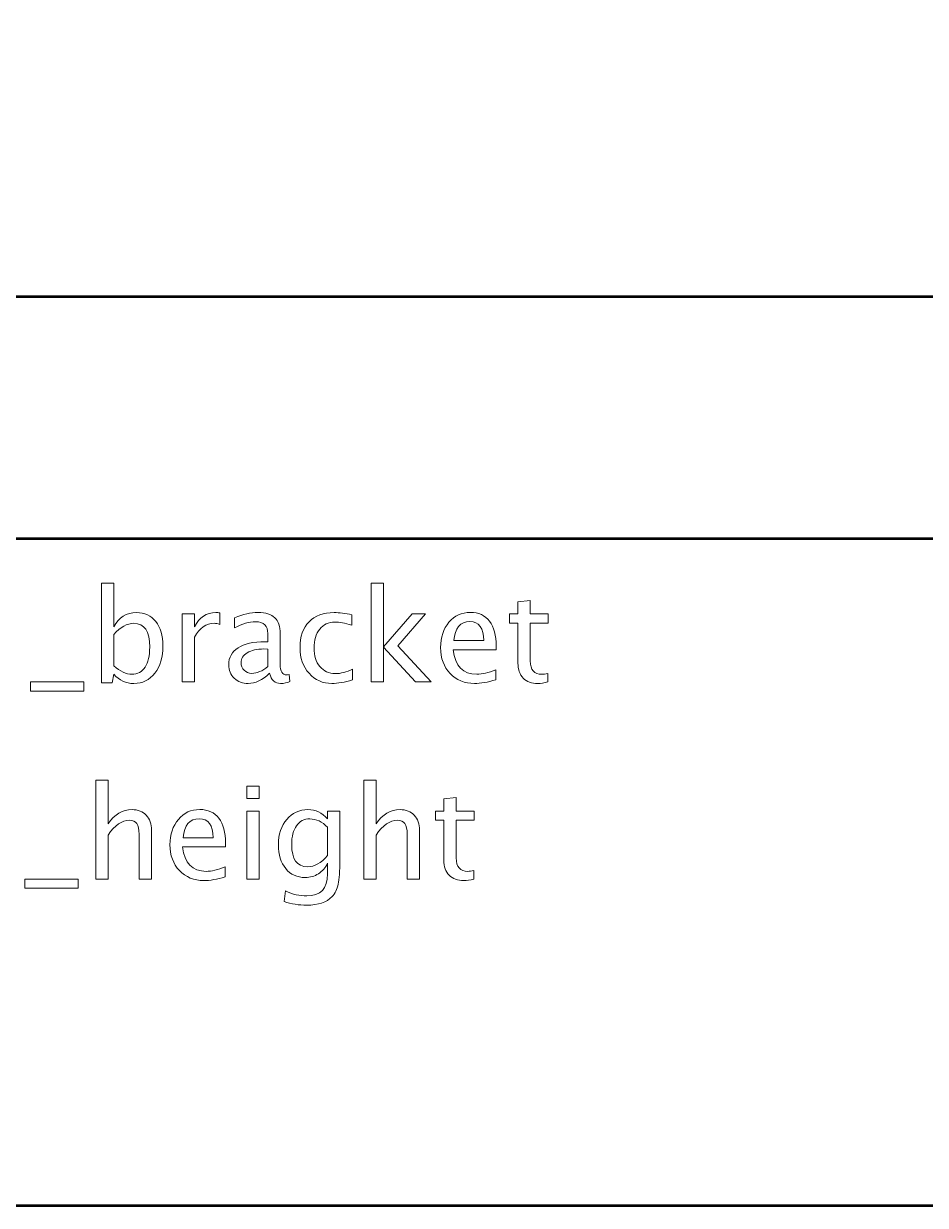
# Model space of a CAD drawing. Header units: centimetres. Extents: x -144 to 123, y -121 to 149.
# Drawn here: x -8.62 to -2.66, y -53.2 to -45.4 of the extents above; entities that cross this region are included whole.
import ezdxf

# ---------------------------------------------------------------- set-up
doc = ezdxf.new("R2010")
doc.units = ezdxf.units.CM
doc.header["$MEASUREMENT"] = 0
doc.layers.add('Layer 1', color=7, linetype='Continuous')

msp = doc.modelspace()

# ---------------------------------------------------------------- linework, layer by layer
at = {"layer": 'Layer 1', "lineweight": 53}
for points in [[(-38.95, -46.7), (-38.95, -46.7), (-38.95, -43.3), (-38.95, -43.3), (-38.95, -43.3), (-38.95, -43.02386), (-38.72614, -42.8), (-38.45, -42.8), (-38.45, -42.8), (-38.45, -42.8), (8.45, -42.8), (8.45, -42.8), (8.45, -42.8), (8.72614, -42.8), (8.95, -43.02386), (8.95, -43.3), (8.95, -43.3), (8.95, -43.3), (8.95, -46.7), (8.95, -46.7), (8.95, -46.7), (8.95, -46.97614), (8.72614, -47.2), (8.45, -47.2), (8.45, -47.2), (8.45, -47.2), (-38.45, -47.2), (-38.45, -47.2), (-38.45, -47.2), (-38.72614, -47.2), (-38.95, -46.97614), (-38.95, -46.7)], [(-38.95, -52.7), (-38.95, -52.7), (-38.95, -49.3), (-38.95, -49.3), (-38.95, -49.3), (-38.95, -49.02386), (-38.72614, -48.8), (-38.45, -48.8), (-38.45, -48.8), (-38.45, -48.8), (8.45, -48.8), (8.45, -48.8), (8.45, -48.8), (8.72614, -48.8), (8.95, -49.02386), (8.95, -49.3), (8.95, -49.3), (8.95, -49.3), (8.95, -52.7), (8.95, -52.7), (8.95, -52.7), (8.95, -52.97614), (8.72614, -53.2), (8.45, -53.2), (8.45, -53.2), (8.45, -53.2), (-38.45, -53.2), (-38.45, -53.2), (-38.45, -53.2), (-38.72614, -53.2), (-38.95, -52.97614), (-38.95, -52.7)]]:
    msp.add_open_spline(points, degree=3, knots=[0, 0, 0, 0, 0.1111111, 0.1111111, 0.1111111, 0.1111111, 0.2222222, 0.2222222, 0.2222222, 0.2222222, 0.3333333, 0.3333333, 0.3333333, 0.3333333, 0.4444444, 0.4444444, 0.4444444, 0.4444444, 0.5555556, 0.5555556, 0.5555556, 0.5555556, 0.6666667, 0.6666667, 0.6666667, 0.6666667, 0.7777778, 0.7777778, 0.7777778, 0.7777778, 1, 1, 1, 1], dxfattribs=at)
at = {"layer": 'Layer 1', "color": 5, "lineweight": 9}
for points, knots in [([(-8.10442, -49.74977), (-8.10442, -49.74977), (-8.10442, -49.09191), (-8.10442, -49.09191), (-8.10442, -49.09191), (-8.10442, -49.09191), (-8.02314, -49.09191), (-8.02314, -49.09191), (-8.02314, -49.09191), (-8.02314, -49.09191), (-8.02314, -49.38076), (-8.02314, -49.38076), (-8.02314, -49.38076), (-7.98984, -49.31797), (-7.93974, -49.28664), (-7.873, -49.28664), (-7.873, -49.28664), (-7.81895, -49.28664), (-7.77648, -49.30626), (-7.74543, -49.34563), (-7.74543, -49.34563), (-7.71439, -49.385), (-7.69886, -49.43876), (-7.69886, -49.50692), (-7.69886, -49.50692), (-7.69886, -49.58114), (-7.7165, -49.64111), (-7.75164, -49.68655), (-7.75164, -49.68655), (-7.78678, -49.73213), (-7.83306, -49.75485), (-7.89035, -49.75485), (-7.89035, -49.75485), (-7.94355, -49.75485), (-7.98786, -49.73453), (-8.02314, -49.69375), (-8.02314, -49.69375), (-8.02314, -49.69375), (-8.03302, -49.74977), (-8.03302, -49.74977), (-8.03302, -49.74977), (-8.03302, -49.74977), (-8.10442, -49.74977), (-8.10442, -49.74977)], [0, 0, 0, 0, 0.0833333, 0.0833333, 0.0833333, 0.0833333, 0.1666667, 0.1666667, 0.1666667, 0.1666667, 0.25, 0.25, 0.25, 0.25, 0.3333333, 0.3333333, 0.3333333, 0.3333333, 0.4166667, 0.4166667, 0.4166667, 0.4166667, 0.5, 0.5, 0.5, 0.5, 0.5833333, 0.5833333, 0.5833333, 0.5833333, 0.6666667, 0.6666667, 0.6666667, 0.6666667, 0.75, 0.75, 0.75, 0.75, 0.8333333, 0.8333333, 0.8333333, 0.8333333, 1, 1, 1, 1]), ([(-6.32401, -49.74469), (-6.32401, -49.74469), (-6.32401, -49.09191), (-6.32401, -49.09191), (-6.32401, -49.09191), (-6.32401, -49.09191), (-6.24273, -49.09191), (-6.24273, -49.09191), (-6.24273, -49.09191), (-6.24273, -49.09191), (-6.24273, -49.51369), (-6.24273, -49.51369), (-6.24273, -49.51369), (-6.24273, -49.51369), (-6.05223, -49.29595), (-6.05223, -49.29595), (-6.05223, -49.29595), (-6.05223, -49.29595), (-5.96446, -49.29595), (-5.96446, -49.29595), (-5.96446, -49.29595), (-5.96446, -49.29595), (-6.14649, -49.50536), (-6.14649, -49.50536), (-6.14649, -49.50536), (-6.14649, -49.50536), (-5.92636, -49.74469), (-5.92636, -49.74469), (-5.92636, -49.74469), (-5.92636, -49.74469), (-6.03106, -49.74469), (-6.03106, -49.74469), (-6.03106, -49.74469), (-6.03106, -49.74469), (-6.24273, -49.51454), (-6.24273, -49.51454), (-6.24273, -49.51454), (-6.24273, -49.51454), (-6.24273, -49.74469), (-6.24273, -49.74469), (-6.24273, -49.74469), (-6.24273, -49.74469), (-6.32401, -49.74469), (-6.32401, -49.74469)], [0, 0, 0, 0, 0.0833333, 0.0833333, 0.0833333, 0.0833333, 0.1666667, 0.1666667, 0.1666667, 0.1666667, 0.25, 0.25, 0.25, 0.25, 0.3333333, 0.3333333, 0.3333333, 0.3333333, 0.4166667, 0.4166667, 0.4166667, 0.4166667, 0.5, 0.5, 0.5, 0.5, 0.5833333, 0.5833333, 0.5833333, 0.5833333, 0.6666667, 0.6666667, 0.6666667, 0.6666667, 0.75, 0.75, 0.75, 0.75, 0.8333333, 0.8333333, 0.8333333, 0.8333333, 1, 1, 1, 1]), ([(-5.15673, -49.74455), (-5.18185, -49.75146), (-5.20372, -49.75485), (-5.2222, -49.75485), (-5.2222, -49.75485), (-5.26369, -49.75485), (-5.29601, -49.743), (-5.31915, -49.71929), (-5.31915, -49.71929), (-5.34243, -49.69558), (-5.354, -49.6627), (-5.354, -49.62051), (-5.354, -49.62051), (-5.354, -49.62051), (-5.354, -49.35692), (-5.354, -49.35692), (-5.354, -49.35692), (-5.354, -49.35692), (-5.41017, -49.35692), (-5.41017, -49.35692), (-5.41017, -49.35692), (-5.41017, -49.35692), (-5.41017, -49.29595), (-5.41017, -49.29595), (-5.41017, -49.29595), (-5.41017, -49.29595), (-5.354, -49.29595), (-5.354, -49.29595), (-5.354, -49.29595), (-5.354, -49.29595), (-5.354, -49.21482), (-5.354, -49.21482), (-5.354, -49.21482), (-5.354, -49.21482), (-5.27272, -49.20705), (-5.27272, -49.20705), (-5.27272, -49.20705), (-5.27272, -49.20705), (-5.27272, -49.29595), (-5.27272, -49.29595), (-5.27272, -49.29595), (-5.27272, -49.29595), (-5.15504, -49.29595), (-5.15504, -49.29595), (-5.15504, -49.29595), (-5.15504, -49.29595), (-5.15504, -49.35692), (-5.15504, -49.35692), (-5.15504, -49.35692), (-5.15504, -49.35692), (-5.27272, -49.35692), (-5.27272, -49.35692), (-5.27272, -49.35692), (-5.27272, -49.35692), (-5.27272, -49.60584), (-5.27272, -49.60584), (-5.27272, -49.60584), (-5.27272, -49.66454), (-5.24718, -49.69389), (-5.19624, -49.69389), (-5.19624, -49.69389), (-5.18537, -49.69389), (-5.17225, -49.69206), (-5.15673, -49.68853), (-5.15673, -49.68853), (-5.15673, -49.68853), (-5.15673, -49.74455), (-5.15673, -49.74455)], [0, 0, 0, 0, 0.0555556, 0.0555556, 0.0555556, 0.0555556, 0.1111111, 0.1111111, 0.1111111, 0.1111111, 0.1666667, 0.1666667, 0.1666667, 0.1666667, 0.2222222, 0.2222222, 0.2222222, 0.2222222, 0.2777778, 0.2777778, 0.2777778, 0.2777778, 0.3333333, 0.3333333, 0.3333333, 0.3333333, 0.3888889, 0.3888889, 0.3888889, 0.3888889, 0.4444444, 0.4444444, 0.4444444, 0.4444444, 0.5, 0.5, 0.5, 0.5, 0.5555556, 0.5555556, 0.5555556, 0.5555556, 0.6111111, 0.6111111, 0.6111111, 0.6111111, 0.6666667, 0.6666667, 0.6666667, 0.6666667, 0.7222222, 0.7222222, 0.7222222, 0.7222222, 0.7777778, 0.7777778, 0.7777778, 0.7777778, 0.8333333, 0.8333333, 0.8333333, 0.8333333, 0.8888889, 0.8888889, 0.8888889, 0.8888889, 1, 1, 1, 1]), ([(-7.57158, -49.74469), (-7.57158, -49.74469), (-7.57158, -49.29595), (-7.57158, -49.29595), (-7.57158, -49.29595), (-7.57158, -49.29595), (-7.4903, -49.29595), (-7.4903, -49.29595), (-7.4903, -49.29595), (-7.4903, -49.29595), (-7.4903, -49.38076), (-7.4903, -49.38076), (-7.4903, -49.38076), (-7.45798, -49.31797), (-7.41114, -49.28664), (-7.34961, -49.28664), (-7.34961, -49.28664), (-7.34129, -49.28664), (-7.33254, -49.28735), (-7.32351, -49.28876), (-7.32351, -49.28876), (-7.32351, -49.28876), (-7.32351, -49.36482), (-7.32351, -49.36482), (-7.32351, -49.36482), (-7.33762, -49.36016), (-7.35003, -49.35776), (-7.36076, -49.35776), (-7.36076, -49.35776), (-7.41241, -49.35776), (-7.45559, -49.38824), (-7.4903, -49.44934), (-7.4903, -49.44934), (-7.4903, -49.44934), (-7.4903, -49.74469), (-7.4903, -49.74469), (-7.4903, -49.74469), (-7.4903, -49.74469), (-7.57158, -49.74469), (-7.57158, -49.74469)], [0, 0, 0, 0, 0.0909091, 0.0909091, 0.0909091, 0.0909091, 0.1818182, 0.1818182, 0.1818182, 0.1818182, 0.2727273, 0.2727273, 0.2727273, 0.2727273, 0.3636364, 0.3636364, 0.3636364, 0.3636364, 0.4545455, 0.4545455, 0.4545455, 0.4545455, 0.5454545, 0.5454545, 0.5454545, 0.5454545, 0.6363636, 0.6363636, 0.6363636, 0.6363636, 0.7272727, 0.7272727, 0.7272727, 0.7272727, 0.8181818, 0.8181818, 0.8181818, 0.8181818, 1, 1, 1, 1]), ([(-6.99387, -49.68754), (-7.04269, -49.73241), (-7.08968, -49.75485), (-7.13484, -49.75485), (-7.13484, -49.75485), (-7.17195, -49.75485), (-7.20285, -49.74328), (-7.22727, -49.72), (-7.22727, -49.72), (-7.25182, -49.69671), (-7.2641, -49.66736), (-7.2641, -49.63194), (-7.2641, -49.63194), (-7.2641, -49.58298), (-7.24349, -49.5453), (-7.20229, -49.51905), (-7.20229, -49.51905), (-7.16108, -49.49281), (-7.10196, -49.47968), (-7.02491, -49.47968), (-7.02491, -49.47968), (-7.02491, -49.47968), (-7.00586, -49.47968), (-7.00586, -49.47968), (-7.00586, -49.47968), (-7.00586, -49.47968), (-7.00586, -49.42564), (-7.00586, -49.42564), (-7.00586, -49.42564), (-7.00586, -49.37357), (-7.03296, -49.3476), (-7.08728, -49.3476), (-7.08728, -49.3476), (-7.12933, -49.3476), (-7.17534, -49.36087), (-7.22515, -49.3874), (-7.22515, -49.3874), (-7.22515, -49.3874), (-7.22515, -49.32051), (-7.22515, -49.32051), (-7.22515, -49.32051), (-7.1704, -49.29793), (-7.11875, -49.28664), (-7.07035, -49.28664), (-7.07035, -49.28664), (-7.02054, -49.28664), (-6.98371, -49.29793), (-6.96014, -49.32065), (-6.96014, -49.32065), (-6.93644, -49.34337), (-6.92458, -49.37836), (-6.92458, -49.42564), (-6.92458, -49.42564), (-6.92458, -49.42564), (-6.92458, -49.62841), (-6.92458, -49.62841), (-6.92458, -49.62841), (-6.92458, -49.67484), (-6.91033, -49.69812), (-6.88168, -49.69812), (-6.88168, -49.69812), (-6.87816, -49.69812), (-6.87293, -49.69756), (-6.86602, -49.69643), (-6.86602, -49.69643), (-6.86602, -49.69643), (-6.86023, -49.74159), (-6.86023, -49.74159), (-6.86023, -49.74159), (-6.87872, -49.75048), (-6.89904, -49.75485), (-6.92134, -49.75485), (-6.92134, -49.75485), (-6.9593, -49.75485), (-6.98343, -49.73241), (-6.99387, -49.68754)], [0, 0, 0, 0, 0.05, 0.05, 0.05, 0.05, 0.1, 0.1, 0.1, 0.1, 0.15, 0.15, 0.15, 0.15, 0.2, 0.2, 0.2, 0.2, 0.25, 0.25, 0.25, 0.25, 0.3, 0.3, 0.3, 0.3, 0.35, 0.35, 0.35, 0.35, 0.4, 0.4, 0.4, 0.4, 0.45, 0.45, 0.45, 0.45, 0.5, 0.5, 0.5, 0.5, 0.55, 0.55, 0.55, 0.55, 0.6, 0.6, 0.6, 0.6, 0.65, 0.65, 0.65, 0.65, 0.7, 0.7, 0.7, 0.7, 0.75, 0.75, 0.75, 0.75, 0.8, 0.8, 0.8, 0.8, 0.85, 0.85, 0.85, 0.85, 0.9, 0.9, 0.9, 0.9, 1, 1, 1, 1]), ([(-6.44608, -49.73114), (-6.49871, -49.74695), (-6.54415, -49.75485), (-6.58239, -49.75485), (-6.58239, -49.75485), (-6.64307, -49.75485), (-6.6933, -49.73241), (-6.73324, -49.68768), (-6.73324, -49.68768), (-6.77317, -49.64281), (-6.79321, -49.58622), (-6.79321, -49.51806), (-6.79321, -49.51806), (-6.79321, -49.44525), (-6.77345, -49.38838), (-6.73394, -49.34774), (-6.73394, -49.34774), (-6.69443, -49.30696), (-6.63926, -49.28664), (-6.56842, -49.28664), (-6.56842, -49.28664), (-6.53356, -49.28664), (-6.49434, -49.29144), (-6.45116, -49.30103), (-6.45116, -49.30103), (-6.45116, -49.30103), (-6.45116, -49.36962), (-6.45116, -49.36962), (-6.45116, -49.36962), (-6.49702, -49.35607), (-6.53441, -49.3493), (-6.5632, -49.3493), (-6.5632, -49.3493), (-6.60497, -49.3493), (-6.63841, -49.36496), (-6.66339, -49.39614), (-6.66339, -49.39614), (-6.68836, -49.42733), (-6.70092, -49.46896), (-6.70092, -49.52089), (-6.70092, -49.52089), (-6.70092, -49.57126), (-6.68794, -49.6119), (-6.66212, -49.64309), (-6.66212, -49.64309), (-6.63629, -49.67413), (-6.60257, -49.68966), (-6.56066, -49.68966), (-6.56066, -49.68966), (-6.52355, -49.68966), (-6.48545, -49.68006), (-6.44608, -49.66087), (-6.44608, -49.66087), (-6.44608, -49.66087), (-6.44608, -49.73114), (-6.44608, -49.73114)], [0, 0, 0, 0, 0.0666667, 0.0666667, 0.0666667, 0.0666667, 0.1333333, 0.1333333, 0.1333333, 0.1333333, 0.2, 0.2, 0.2, 0.2, 0.2666667, 0.2666667, 0.2666667, 0.2666667, 0.3333333, 0.3333333, 0.3333333, 0.3333333, 0.4, 0.4, 0.4, 0.4, 0.4666667, 0.4666667, 0.4666667, 0.4666667, 0.5333333, 0.5333333, 0.5333333, 0.5333333, 0.6, 0.6, 0.6, 0.6, 0.6666667, 0.6666667, 0.6666667, 0.6666667, 0.7333333, 0.7333333, 0.7333333, 0.7333333, 0.8, 0.8, 0.8, 0.8, 0.8666667, 0.8666667, 0.8666667, 0.8666667, 1, 1, 1, 1]), ([(-5.49978, -49.7303), (-5.55439, -49.74667), (-5.60109, -49.75485), (-5.64004, -49.75485), (-5.64004, -49.75485), (-5.7065, -49.75485), (-5.76055, -49.73284), (-5.80218, -49.68895), (-5.80218, -49.68895), (-5.84381, -49.64507), (-5.86469, -49.5882), (-5.86469, -49.51821), (-5.86469, -49.51821), (-5.86469, -49.45033), (-5.84635, -49.39459), (-5.80952, -49.35099), (-5.80952, -49.35099), (-5.77269, -49.30753), (-5.72555, -49.28579), (-5.66812, -49.28579), (-5.66812, -49.28579), (-5.61379, -49.28579), (-5.57174, -49.30513), (-5.54211, -49.34379), (-5.54211, -49.34379), (-5.51248, -49.38246), (-5.49766, -49.43721), (-5.49766, -49.50819), (-5.49766, -49.50819), (-5.49766, -49.50819), (-5.49808, -49.53302), (-5.49808, -49.53302), (-5.49808, -49.53302), (-5.49808, -49.53302), (-5.78172, -49.53302), (-5.78172, -49.53302), (-5.78172, -49.53302), (-5.76986, -49.64027), (-5.71751, -49.69389), (-5.6248, -49.69389), (-5.6248, -49.69389), (-5.59079, -49.69389), (-5.54916, -49.68429), (-5.49978, -49.6651), (-5.49978, -49.6651), (-5.49978, -49.6651), (-5.49978, -49.7303), (-5.49978, -49.7303)], [0, 0, 0, 0, 0.0769231, 0.0769231, 0.0769231, 0.0769231, 0.1538462, 0.1538462, 0.1538462, 0.1538462, 0.2307692, 0.2307692, 0.2307692, 0.2307692, 0.3076923, 0.3076923, 0.3076923, 0.3076923, 0.3846154, 0.3846154, 0.3846154, 0.3846154, 0.4615385, 0.4615385, 0.4615385, 0.4615385, 0.5384615, 0.5384615, 0.5384615, 0.5384615, 0.6153846, 0.6153846, 0.6153846, 0.6153846, 0.6923077, 0.6923077, 0.6923077, 0.6923077, 0.7692308, 0.7692308, 0.7692308, 0.7692308, 0.8461538, 0.8461538, 0.8461538, 0.8461538, 1, 1, 1, 1]), ([(-8.02314, -49.63773), (-7.98123, -49.67512), (-7.94129, -49.69389), (-7.90334, -49.69389), (-7.90334, -49.69389), (-7.86594, -49.69389), (-7.83701, -49.67823), (-7.81669, -49.64704), (-7.81669, -49.64704), (-7.79623, -49.61586), (-7.78607, -49.57197), (-7.78607, -49.51524), (-7.78607, -49.51524), (-7.78607, -49.41026), (-7.82079, -49.35776), (-7.89021, -49.35776), (-7.89021, -49.35776), (-7.93565, -49.35776), (-7.97996, -49.38232), (-8.02314, -49.43156), (-8.02314, -49.43156), (-8.02314, -49.43156), (-8.02314, -49.63773), (-8.02314, -49.63773)], [0, 0, 0, 0, 0.1428571, 0.1428571, 0.1428571, 0.1428571, 0.2857143, 0.2857143, 0.2857143, 0.2857143, 0.4285714, 0.4285714, 0.4285714, 0.4285714, 0.5714286, 0.5714286, 0.5714286, 0.5714286, 0.7142857, 0.7142857, 0.7142857, 0.7142857, 1, 1, 1, 1]), ([(-5.77748, -49.47206), (-5.77748, -49.47206), (-5.57936, -49.47206), (-5.57936, -49.47206), (-5.57936, -49.47206), (-5.57936, -49.38852), (-5.61055, -49.34676), (-5.67278, -49.34676), (-5.67278, -49.34676), (-5.73543, -49.34676), (-5.77029, -49.38852), (-5.77748, -49.47206)], [0, 0, 0, 0, 0.25, 0.25, 0.25, 0.25, 0.5, 0.5, 0.5, 0.5, 1, 1, 1, 1]), ([(-7.00586, -49.64323), (-7.00586, -49.64323), (-7.00586, -49.52794), (-7.00586, -49.52794), (-7.00586, -49.52794), (-7.00586, -49.52794), (-7.03197, -49.5271), (-7.03197, -49.5271), (-7.03197, -49.5271), (-7.07712, -49.5271), (-7.11353, -49.53542), (-7.14133, -49.55207), (-7.14133, -49.55207), (-7.16899, -49.56886), (-7.18282, -49.59102), (-7.18282, -49.61868), (-7.18282, -49.61868), (-7.18282, -49.63801), (-7.1759, -49.65438), (-7.16221, -49.66778), (-7.16221, -49.66778), (-7.14838, -49.68119), (-7.13159, -49.68796), (-7.1117, -49.68796), (-7.1117, -49.68796), (-7.07783, -49.68796), (-7.04255, -49.67301), (-7.00586, -49.64323)], [0, 0, 0, 0, 0.125, 0.125, 0.125, 0.125, 0.25, 0.25, 0.25, 0.25, 0.375, 0.375, 0.375, 0.375, 0.5, 0.5, 0.5, 0.5, 0.625, 0.625, 0.625, 0.625, 0.75, 0.75, 0.75, 0.75, 1, 1, 1, 1]), ([(-8.57348, -49.80565), (-8.57348, -49.80565), (-8.57348, -49.74469), (-8.57348, -49.74469), (-8.57348, -49.74469), (-8.57348, -49.74469), (-8.22127, -49.74469), (-8.22127, -49.74469), (-8.22127, -49.74469), (-8.22127, -49.74469), (-8.22127, -49.80565), (-8.22127, -49.80565), (-8.22127, -49.80565), (-8.22127, -49.80565), (-8.57348, -49.80565), (-8.57348, -49.80565)], [0, 0, 0, 0, 0.2, 0.2, 0.2, 0.2, 0.4, 0.4, 0.4, 0.4, 0.6, 0.6, 0.6, 0.6, 1, 1, 1, 1]), ([(-8.14187, -51.04573), (-8.14187, -51.04573), (-8.14187, -50.39295), (-8.14187, -50.39295), (-8.14187, -50.39295), (-8.14187, -50.39295), (-8.06059, -50.39295), (-8.06059, -50.39295), (-8.06059, -50.39295), (-8.06059, -50.39295), (-8.06059, -50.6818), (-8.06059, -50.6818), (-8.06059, -50.6818), (-8.01755, -50.61901), (-7.96477, -50.58768), (-7.9024, -50.58768), (-7.9024, -50.58768), (-7.86317, -50.58768), (-7.83199, -50.59996), (-7.80899, -50.62465), (-7.80899, -50.62465), (-7.78599, -50.64921), (-7.77441, -50.68237), (-7.77441, -50.72385), (-7.77441, -50.72385), (-7.77441, -50.72385), (-7.77441, -51.04573), (-7.77441, -51.04573), (-7.77441, -51.04573), (-7.77441, -51.04573), (-7.8557, -51.04573), (-7.8557, -51.04573), (-7.8557, -51.04573), (-7.8557, -51.04573), (-7.8557, -50.75038), (-7.8557, -50.75038), (-7.8557, -50.75038), (-7.8557, -50.71708), (-7.86063, -50.69337), (-7.87037, -50.67926), (-7.87037, -50.67926), (-7.88025, -50.66501), (-7.89648, -50.65796), (-7.9192, -50.65796), (-7.9192, -50.65796), (-7.96915, -50.65796), (-8.01628, -50.69055), (-8.06059, -50.75575), (-8.06059, -50.75575), (-8.06059, -50.75575), (-8.06059, -51.04573), (-8.06059, -51.04573), (-8.06059, -51.04573), (-8.06059, -51.04573), (-8.14187, -51.04573), (-8.14187, -51.04573)], [0, 0, 0, 0, 0.0666667, 0.0666667, 0.0666667, 0.0666667, 0.1333333, 0.1333333, 0.1333333, 0.1333333, 0.2, 0.2, 0.2, 0.2, 0.2666667, 0.2666667, 0.2666667, 0.2666667, 0.3333333, 0.3333333, 0.3333333, 0.3333333, 0.4, 0.4, 0.4, 0.4, 0.4666667, 0.4666667, 0.4666667, 0.4666667, 0.5333333, 0.5333333, 0.5333333, 0.5333333, 0.6, 0.6, 0.6, 0.6, 0.6666667, 0.6666667, 0.6666667, 0.6666667, 0.7333333, 0.7333333, 0.7333333, 0.7333333, 0.8, 0.8, 0.8, 0.8, 0.8666667, 0.8666667, 0.8666667, 0.8666667, 1, 1, 1, 1]), ([(-6.37204, -51.04573), (-6.37204, -51.04573), (-6.37204, -50.39295), (-6.37204, -50.39295), (-6.37204, -50.39295), (-6.37204, -50.39295), (-6.29076, -50.39295), (-6.29076, -50.39295), (-6.29076, -50.39295), (-6.29076, -50.39295), (-6.29076, -50.6818), (-6.29076, -50.6818), (-6.29076, -50.6818), (-6.24772, -50.61901), (-6.19494, -50.58768), (-6.13257, -50.58768), (-6.13257, -50.58768), (-6.09334, -50.58768), (-6.06216, -50.59996), (-6.03916, -50.62465), (-6.03916, -50.62465), (-6.01616, -50.64921), (-6.00458, -50.68237), (-6.00458, -50.72385), (-6.00458, -50.72385), (-6.00458, -50.72385), (-6.00458, -51.04573), (-6.00458, -51.04573), (-6.00458, -51.04573), (-6.00458, -51.04573), (-6.08587, -51.04573), (-6.08587, -51.04573), (-6.08587, -51.04573), (-6.08587, -51.04573), (-6.08587, -50.75038), (-6.08587, -50.75038), (-6.08587, -50.75038), (-6.08587, -50.71708), (-6.0908, -50.69337), (-6.10054, -50.67926), (-6.10054, -50.67926), (-6.11042, -50.66501), (-6.12665, -50.65796), (-6.14937, -50.65796), (-6.14937, -50.65796), (-6.19932, -50.65796), (-6.24645, -50.69055), (-6.29076, -50.75575), (-6.29076, -50.75575), (-6.29076, -50.75575), (-6.29076, -51.04573), (-6.29076, -51.04573), (-6.29076, -51.04573), (-6.29076, -51.04573), (-6.37204, -51.04573), (-6.37204, -51.04573)], [0, 0, 0, 0, 0.0666667, 0.0666667, 0.0666667, 0.0666667, 0.1333333, 0.1333333, 0.1333333, 0.1333333, 0.2, 0.2, 0.2, 0.2, 0.2666667, 0.2666667, 0.2666667, 0.2666667, 0.3333333, 0.3333333, 0.3333333, 0.3333333, 0.4, 0.4, 0.4, 0.4, 0.4666667, 0.4666667, 0.4666667, 0.4666667, 0.5333333, 0.5333333, 0.5333333, 0.5333333, 0.6, 0.6, 0.6, 0.6, 0.6666667, 0.6666667, 0.6666667, 0.6666667, 0.7333333, 0.7333333, 0.7333333, 0.7333333, 0.8, 0.8, 0.8, 0.8, 0.8666667, 0.8666667, 0.8666667, 0.8666667, 1, 1, 1, 1]), ([(-7.14463, -50.51487), (-7.14463, -50.51487), (-7.14463, -50.43359), (-7.14463, -50.43359), (-7.14463, -50.43359), (-7.14463, -50.43359), (-7.06335, -50.43359), (-7.06335, -50.43359), (-7.06335, -50.43359), (-7.06335, -50.43359), (-7.06335, -50.51487), (-7.06335, -50.51487), (-7.06335, -50.51487), (-7.06335, -50.51487), (-7.14463, -50.51487), (-7.14463, -50.51487)], [0, 0, 0, 0, 0.2, 0.2, 0.2, 0.2, 0.4, 0.4, 0.4, 0.4, 0.6, 0.6, 0.6, 0.6, 1, 1, 1, 1]), ([(-5.64588, -51.04559), (-5.671, -51.0525), (-5.69287, -51.05589), (-5.71135, -51.05589), (-5.71135, -51.05589), (-5.75284, -51.05589), (-5.78516, -51.04404), (-5.8083, -51.02033), (-5.8083, -51.02033), (-5.83158, -50.99662), (-5.84315, -50.96374), (-5.84315, -50.92155), (-5.84315, -50.92155), (-5.84315, -50.92155), (-5.84315, -50.65796), (-5.84315, -50.65796), (-5.84315, -50.65796), (-5.84315, -50.65796), (-5.89932, -50.65796), (-5.89932, -50.65796), (-5.89932, -50.65796), (-5.89932, -50.65796), (-5.89932, -50.59699), (-5.89932, -50.59699), (-5.89932, -50.59699), (-5.89932, -50.59699), (-5.84315, -50.59699), (-5.84315, -50.59699), (-5.84315, -50.59699), (-5.84315, -50.59699), (-5.84315, -50.51586), (-5.84315, -50.51586), (-5.84315, -50.51586), (-5.84315, -50.51586), (-5.76187, -50.50809), (-5.76187, -50.50809), (-5.76187, -50.50809), (-5.76187, -50.50809), (-5.76187, -50.59699), (-5.76187, -50.59699), (-5.76187, -50.59699), (-5.76187, -50.59699), (-5.64419, -50.59699), (-5.64419, -50.59699), (-5.64419, -50.59699), (-5.64419, -50.59699), (-5.64419, -50.65796), (-5.64419, -50.65796), (-5.64419, -50.65796), (-5.64419, -50.65796), (-5.76187, -50.65796), (-5.76187, -50.65796), (-5.76187, -50.65796), (-5.76187, -50.65796), (-5.76187, -50.90688), (-5.76187, -50.90688), (-5.76187, -50.90688), (-5.76187, -50.96558), (-5.73633, -50.99493), (-5.68539, -50.99493), (-5.68539, -50.99493), (-5.67452, -50.99493), (-5.6614, -50.9931), (-5.64588, -50.98957), (-5.64588, -50.98957), (-5.64588, -50.98957), (-5.64588, -51.04559), (-5.64588, -51.04559)], [0, 0, 0, 0, 0.0555556, 0.0555556, 0.0555556, 0.0555556, 0.1111111, 0.1111111, 0.1111111, 0.1111111, 0.1666667, 0.1666667, 0.1666667, 0.1666667, 0.2222222, 0.2222222, 0.2222222, 0.2222222, 0.2777778, 0.2777778, 0.2777778, 0.2777778, 0.3333333, 0.3333333, 0.3333333, 0.3333333, 0.3888889, 0.3888889, 0.3888889, 0.3888889, 0.4444444, 0.4444444, 0.4444444, 0.4444444, 0.5, 0.5, 0.5, 0.5, 0.5555556, 0.5555556, 0.5555556, 0.5555556, 0.6111111, 0.6111111, 0.6111111, 0.6111111, 0.6666667, 0.6666667, 0.6666667, 0.6666667, 0.7222222, 0.7222222, 0.7222222, 0.7222222, 0.7777778, 0.7777778, 0.7777778, 0.7777778, 0.8333333, 0.8333333, 0.8333333, 0.8333333, 0.8888889, 0.8888889, 0.8888889, 0.8888889, 1, 1, 1, 1]), ([(-7.28702, -51.03134), (-7.34163, -51.04771), (-7.38833, -51.05589), (-7.42728, -51.05589), (-7.42728, -51.05589), (-7.49374, -51.05589), (-7.54779, -51.03388), (-7.58942, -50.98999), (-7.58942, -50.98999), (-7.63105, -50.94611), (-7.65193, -50.88924), (-7.65193, -50.81925), (-7.65193, -50.81925), (-7.65193, -50.75137), (-7.63359, -50.69563), (-7.59676, -50.65203), (-7.59676, -50.65203), (-7.55993, -50.60857), (-7.51279, -50.58683), (-7.45536, -50.58683), (-7.45536, -50.58683), (-7.40103, -50.58683), (-7.35898, -50.60617), (-7.32935, -50.64483), (-7.32935, -50.64483), (-7.29972, -50.6835), (-7.2849, -50.73825), (-7.2849, -50.80923), (-7.2849, -50.80923), (-7.2849, -50.80923), (-7.28532, -50.83406), (-7.28532, -50.83406), (-7.28532, -50.83406), (-7.28532, -50.83406), (-7.56896, -50.83406), (-7.56896, -50.83406), (-7.56896, -50.83406), (-7.5571, -50.94131), (-7.50475, -50.99493), (-7.41204, -50.99493), (-7.41204, -50.99493), (-7.37803, -50.99493), (-7.3364, -50.98533), (-7.28702, -50.96614), (-7.28702, -50.96614), (-7.28702, -50.96614), (-7.28702, -51.03134), (-7.28702, -51.03134)], [0, 0, 0, 0, 0.0769231, 0.0769231, 0.0769231, 0.0769231, 0.1538462, 0.1538462, 0.1538462, 0.1538462, 0.2307692, 0.2307692, 0.2307692, 0.2307692, 0.3076923, 0.3076923, 0.3076923, 0.3076923, 0.3846154, 0.3846154, 0.3846154, 0.3846154, 0.4615385, 0.4615385, 0.4615385, 0.4615385, 0.5384615, 0.5384615, 0.5384615, 0.5384615, 0.6153846, 0.6153846, 0.6153846, 0.6153846, 0.6923077, 0.6923077, 0.6923077, 0.6923077, 0.7692308, 0.7692308, 0.7692308, 0.7692308, 0.8461538, 0.8461538, 0.8461538, 0.8461538, 1, 1, 1, 1]), ([(-7.14463, -51.04573), (-7.14463, -51.04573), (-7.14463, -50.59699), (-7.14463, -50.59699), (-7.14463, -50.59699), (-7.14463, -50.59699), (-7.06335, -50.59699), (-7.06335, -50.59699), (-7.06335, -50.59699), (-7.06335, -50.59699), (-7.06335, -51.04573), (-7.06335, -51.04573), (-7.06335, -51.04573), (-7.06335, -51.04573), (-7.14463, -51.04573), (-7.14463, -51.04573)], [0, 0, 0, 0, 0.2, 0.2, 0.2, 0.2, 0.4, 0.4, 0.4, 0.4, 0.6, 0.6, 0.6, 0.6, 1, 1, 1, 1]), ([(-6.89825, -51.19474), (-6.89825, -51.19474), (-6.88865, -51.12447), (-6.88865, -51.12447), (-6.88865, -51.12447), (-6.84152, -51.14648), (-6.79481, -51.15749), (-6.74867, -51.15749), (-6.74867, -51.15749), (-6.65709, -51.15749), (-6.61123, -51.10895), (-6.61123, -51.012), (-6.61123, -51.012), (-6.61123, -51.012), (-6.61123, -50.94145), (-6.61123, -50.94145), (-6.61123, -50.94145), (-6.62534, -50.97122), (-6.64537, -50.99422), (-6.67148, -51.01073), (-6.67148, -51.01073), (-6.69759, -51.02724), (-6.72665, -51.03557), (-6.75869, -51.03557), (-6.75869, -51.03557), (-6.81301, -51.03557), (-6.85605, -51.0161), (-6.8878, -50.97715), (-6.8878, -50.97715), (-6.91955, -50.9382), (-6.9355, -50.88543), (-6.9355, -50.81882), (-6.9355, -50.81882), (-6.9355, -50.75067), (-6.91744, -50.69507), (-6.88131, -50.65203), (-6.88131, -50.65203), (-6.84505, -50.60913), (-6.79834, -50.58768), (-6.74091, -50.58768), (-6.74091, -50.58768), (-6.69067, -50.58768), (-6.64735, -50.608), (-6.61123, -50.64878), (-6.61123, -50.64878), (-6.61123, -50.64878), (-6.61123, -50.59699), (-6.61123, -50.59699), (-6.61123, -50.59699), (-6.61123, -50.59699), (-6.52994, -50.59699), (-6.52994, -50.59699), (-6.52994, -50.59699), (-6.52994, -50.59699), (-6.52994, -50.92325), (-6.52994, -50.92325), (-6.52994, -50.92325), (-6.52994, -50.99338), (-6.53361, -51.04531), (-6.54095, -51.07903), (-6.54095, -51.07903), (-6.54815, -51.11276), (-6.56198, -51.14042), (-6.58202, -51.16186), (-6.58202, -51.16186), (-6.61758, -51.19954), (-6.67317, -51.21845), (-6.74867, -51.21845), (-6.74867, -51.21845), (-6.80046, -51.21845), (-6.85027, -51.21055), (-6.89825, -51.19474)], [0, 0, 0, 0, 0.0526316, 0.0526316, 0.0526316, 0.0526316, 0.1052632, 0.1052632, 0.1052632, 0.1052632, 0.1578947, 0.1578947, 0.1578947, 0.1578947, 0.2105263, 0.2105263, 0.2105263, 0.2105263, 0.2631579, 0.2631579, 0.2631579, 0.2631579, 0.3157895, 0.3157895, 0.3157895, 0.3157895, 0.3684211, 0.3684211, 0.3684211, 0.3684211, 0.4210526, 0.4210526, 0.4210526, 0.4210526, 0.4736842, 0.4736842, 0.4736842, 0.4736842, 0.5263158, 0.5263158, 0.5263158, 0.5263158, 0.5789474, 0.5789474, 0.5789474, 0.5789474, 0.6315789, 0.6315789, 0.6315789, 0.6315789, 0.6842105, 0.6842105, 0.6842105, 0.6842105, 0.7368421, 0.7368421, 0.7368421, 0.7368421, 0.7894737, 0.7894737, 0.7894737, 0.7894737, 0.8421053, 0.8421053, 0.8421053, 0.8421053, 0.8947368, 0.8947368, 0.8947368, 0.8947368, 1, 1, 1, 1]), ([(-7.56472, -50.7731), (-7.56472, -50.7731), (-7.3666, -50.7731), (-7.3666, -50.7731), (-7.3666, -50.7731), (-7.3666, -50.68956), (-7.39779, -50.6478), (-7.46002, -50.6478), (-7.46002, -50.6478), (-7.52267, -50.6478), (-7.55753, -50.68956), (-7.56472, -50.7731)], [0, 0, 0, 0, 0.25, 0.25, 0.25, 0.25, 0.5, 0.5, 0.5, 0.5, 1, 1, 1, 1]), ([(-6.61123, -50.89051), (-6.61123, -50.89051), (-6.61123, -50.70438), (-6.61123, -50.70438), (-6.61123, -50.70438), (-6.64707, -50.66727), (-6.68616, -50.64864), (-6.72835, -50.64864), (-6.72835, -50.64864), (-6.76588, -50.64864), (-6.79523, -50.6636), (-6.8164, -50.69366), (-6.8164, -50.69366), (-6.83771, -50.72357), (-6.84829, -50.7652), (-6.84829, -50.81826), (-6.84829, -50.81826), (-6.84829, -50.91577), (-6.81372, -50.96445), (-6.74443, -50.96445), (-6.74443, -50.96445), (-6.6973, -50.96445), (-6.65285, -50.93976), (-6.61123, -50.89051)], [0, 0, 0, 0, 0.1428571, 0.1428571, 0.1428571, 0.1428571, 0.2857143, 0.2857143, 0.2857143, 0.2857143, 0.4285714, 0.4285714, 0.4285714, 0.4285714, 0.5714286, 0.5714286, 0.5714286, 0.5714286, 0.7142857, 0.7142857, 0.7142857, 0.7142857, 1, 1, 1, 1]), ([(-8.61093, -51.10669), (-8.61093, -51.10669), (-8.61093, -51.04573), (-8.61093, -51.04573), (-8.61093, -51.04573), (-8.61093, -51.04573), (-8.25872, -51.04573), (-8.25872, -51.04573), (-8.25872, -51.04573), (-8.25872, -51.04573), (-8.25872, -51.10669), (-8.25872, -51.10669), (-8.25872, -51.10669), (-8.25872, -51.10669), (-8.61093, -51.10669), (-8.61093, -51.10669)], [0, 0, 0, 0, 0.2, 0.2, 0.2, 0.2, 0.4, 0.4, 0.4, 0.4, 0.6, 0.6, 0.6, 0.6, 1, 1, 1, 1])]:
    msp.add_open_spline(points, degree=3, knots=knots, dxfattribs=at)

doc.saveas('drawing.dxf')
